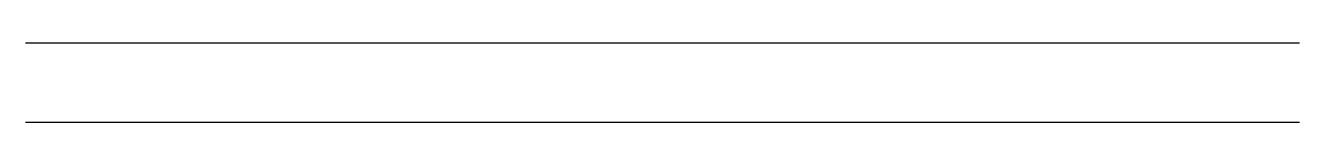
# Model space of a CAD drawing. Header units: metres. Extents: x 0 to 8, y 0 to 0.5.
import ezdxf

# ---------------------------------------------------------------- set-up
doc = ezdxf.new("R2010")
doc.units = ezdxf.units.M

msp = doc.modelspace()

# ---------------------------------------------------------------- linework, layer by layer
for p, q in [((0, 0.5), (8, 0.5)), ((0, 0), (8, 0))]:
    msp.add_line(p, q)

doc.saveas('drawing.dxf')
